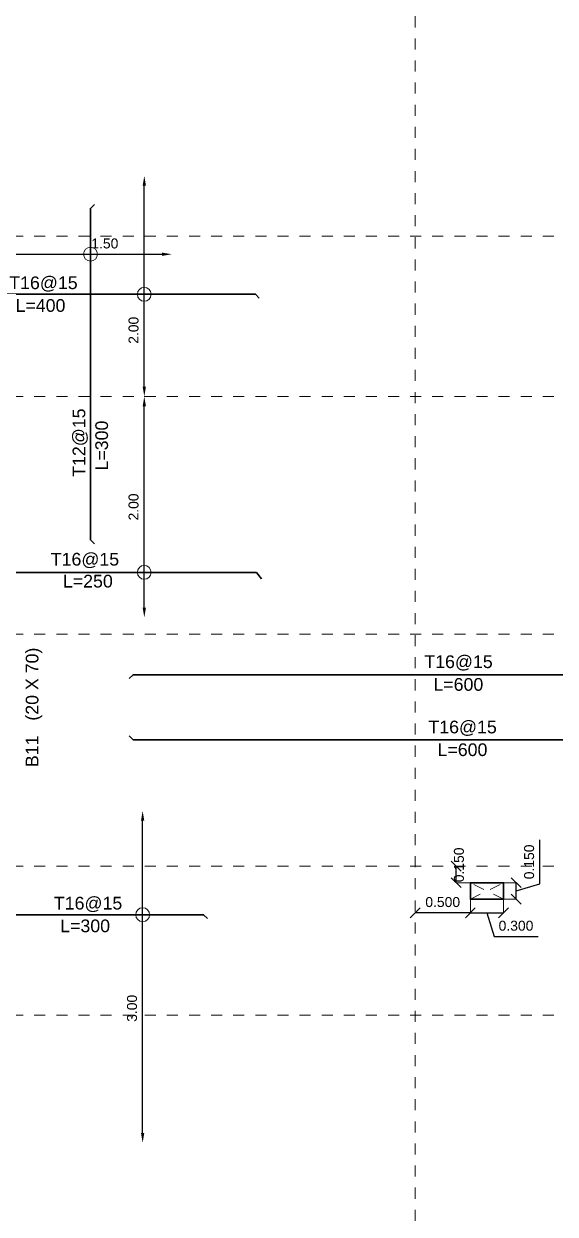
# Model space of a CAD drawing. Header units: inches. Extents: x -11.3 to 31.2, y -1.9 to 32.
# Drawn here: x 16.91 to 21.72, y 6.25 to 17.02 of the extents above; entities that cross this region are included whole.
import ezdxf

# ---------------------------------------------------------------- set-up
doc = ezdxf.new("R2010")
doc.units = ezdxf.units.IN
doc.header["$MEASUREMENT"] = 0
doc.linetypes.add('1ST FLOOR$0$DASHED2', pattern=[0.375, 0.25, -0.125])
doc.linetypes.add('AXES-ROOF$0$CENTER2', pattern=[1.125, 0.75, -0.125, 0.125, -0.125])
for name, color, linetype, lineweight in [('1ST FLOOR$0$S-ANNO-TEXT', 130, 'Continuous', 13), ('1ST FLOOR$0$S-BEAM-NAME', 2, 'Continuous', 30), ('1ST FLOOR$0$S-CONC-OPEN', 22, 'Continuous', 0), ('AXES-ROOF$0$S-AXIS-PLAN', 20, 'AXES-ROOF$0$CENTER2', 18)]:
    doc.layers.add(name, color=color, linetype=linetype, lineweight=lineweight)
doc.layers.add('Opening', color=40, linetype='Continuous')
doc.styles.add('1ST FLOOR$0$DMA-T-S', font='sanss___.ttf', dxfattribs={"height": 0.0023})
doc.styles.add('1ST FLOOR$0$DMA-TXT-DIM', font='sanss___.ttf', dxfattribs={"height": 0.0018})
doc.dimstyles.new('1ST FLOOR$0$DMA-DIM', dxfattribs={"dimtxt": 0.0018, "dimasz": 0.0018, "dimexe": 0, "dimexo": 0, "dimgap": 0.001, "dimtad": 1, "dimdec": 3, "dimlfac": -1, "dimrnd": 0.001, "dimzin": 1, "dimdsep": 46, "dimtxsty": '1ST FLOOR$0$DMA-TXT-DIM', "dimblk": '1ST FLOOR$0$_Oblique', "dimcen": 0.003, "dimclrd": 256, "dimclre": 256, "dimclrt": 2, "dimadec": 3, "dimazin": 0, "dimtfac": 1, "dimtdec": 3, "dimtofl": 0, "dimtmove": 0, "dimatfit": 3, "dimfxl": 0.05, "dimtolj": 1, "dimtzin": 0, "dimlwe": -1, "dimarcsym": 0})

# ---------------------------------------------------------------- blocks, each defined once
blk = doc.blocks.new('*D191')
at = {"layer": '1ST FLOOR$0$S-ANNO-TEXT', "lineweight": -2, "transparency": 16777216}
blk.add_line((18.001, 13.74), (18.001, 15.557), dxfattribs=at)
at = {"layer": '1ST FLOOR$0$S-ANNO-TEXT', "transparency": 16777216}
blk.add_line((18.097, 13.65), (18.001, 13.65), dxfattribs=at)
for points in [[(17.986, 15.557), (18.016, 15.557), (18.001, 15.647)], [(17.986, 13.74), (18.016, 13.74), (18.001, 13.65)]]:
    blk.add_solid(points, dxfattribs=at)
at = {"layer": 'Defpoints', "color": 0, "transparency": 16777216}
for p in [(18.001, 15.647), (18.001, 15.647), (18.097, 13.65)]:
    blk.add_point(p, dxfattribs=at)
at = {"layer": '1ST FLOOR$0$S-ANNO-TEXT', "transparency": 16777216, "insert": (17.904, 14.249), "char_height": 0.09, "attachment_point": 5, "rotation": 90, "style": '1ST FLOOR$0$DMA-TXT-DIM'}
blk.add_mtext('\\A1;2.00', dxfattribs=at)
blk = doc.blocks.new('*D205')
at = {"layer": '1ST FLOOR$0$S-ANNO-TEXT', "lineweight": -2, "transparency": 16777216}
blk.add_line((16.84, 14.937), (18.16, 14.937), dxfattribs=at)
at = {"layer": '1ST FLOOR$0$S-ANNO-TEXT', "transparency": 16777216}
for points in [[(16.84, 14.952), (16.84, 14.922), (16.75, 14.937)], [(18.16, 14.952), (18.16, 14.922), (18.25, 14.937)]]:
    blk.add_solid(points, dxfattribs=at)
at = {"layer": 'Defpoints', "color": 0, "transparency": 16777216}
for p in [(16.75, 14.937), (18.25, 14.937), (18.25, 14.937)]:
    blk.add_point(p, dxfattribs=at)
at = {"layer": '1ST FLOOR$0$S-ANNO-TEXT', "transparency": 16777216, "insert": (17.644, 15.034), "char_height": 0.09, "attachment_point": 5, "style": '1ST FLOOR$0$DMA-TXT-DIM'}
blk.add_mtext('\\A1;1.50', dxfattribs=at)
blk = doc.blocks.new('*D208')
at = {"layer": '1ST FLOOR$0$S-ANNO-TEXT', "lineweight": -2, "transparency": 16777216}
blk.add_line((18.001, 11.74), (18.001, 13.56), dxfattribs=at)
at = {"layer": '1ST FLOOR$0$S-ANNO-TEXT', "transparency": 16777216}
for points in [[(17.986, 13.56), (18.016, 13.56), (18.001, 13.65)], [(17.986, 11.74), (18.016, 11.74), (18.001, 11.65)]]:
    blk.add_solid(points, dxfattribs=at)
at = {"layer": 'Defpoints', "color": 0, "transparency": 16777216}
for p in [(18.001, 13.65), (18.001, 13.65), (18.001, 11.65)]:
    blk.add_point(p, dxfattribs=at)
at = {"layer": '1ST FLOOR$0$S-ANNO-TEXT', "transparency": 16777216, "insert": (17.904, 12.65), "char_height": 0.09, "attachment_point": 5, "rotation": 90, "style": '1ST FLOOR$0$DMA-TXT-DIM'}
blk.add_mtext('\\A1;2.00', dxfattribs=at)
blk = doc.blocks.new('*D209')
at = {"layer": '1ST FLOOR$0$S-ANNO-TEXT', "lineweight": -2, "transparency": 16777216}
blk.add_line((17.986, 6.986), (17.986, 9.81), dxfattribs=at)
at = {"layer": '1ST FLOOR$0$S-ANNO-TEXT', "transparency": 16777216}
for points in [[(17.971, 9.81), (18.001, 9.81), (17.986, 9.9)], [(17.971, 6.986), (18.001, 6.986), (17.986, 6.896)]]:
    blk.add_solid(points, dxfattribs=at)
at = {"layer": 'Defpoints', "color": 0, "transparency": 16777216}
for p in [(17.986, 9.9), (17.986, 9.9), (17.986, 6.896)]:
    blk.add_point(p, dxfattribs=at)
at = {"layer": '1ST FLOOR$0$S-ANNO-TEXT', "transparency": 16777216, "insert": (17.89, 8.113), "char_height": 0.09, "attachment_point": 5, "rotation": 90, "style": '1ST FLOOR$0$DMA-TXT-DIM'}
blk.add_mtext('\\A1;3.00', dxfattribs=at)
blk = doc.blocks.new('1ST FLOOR$0$_Oblique')
at = {"color": 0, "linetype": 'ByBlock', "lineweight": -2}
blk.add_line((0.5, 0.5), (-0.5, -0.5), dxfattribs=at)
blk = doc.blocks.new('*D118')
at = {"layer": '1ST FLOOR$0$S-ANNO-TEXT', "lineweight": -2, "transparency": 16777216}
blk.add_line((20.822, 9.25), (20.822, 9.4), dxfattribs=at)
at = {"layer": '1ST FLOOR$0$S-ANNO-TEXT', "transparency": 16777216}
blk.add_line((20.95, 9.25), (20.822, 9.25), dxfattribs=at)
at = {"layer": 'Defpoints', "color": 0, "transparency": 16777216}
for p in [(20.822, 9.4), (20.822, 9.4), (20.95, 9.25)]:
    blk.add_point(p, dxfattribs=at)
at = {"layer": '1ST FLOOR$0$S-ANNO-TEXT', "lineweight": -2, "transparency": 16777216, "xscale": 0.09, "yscale": 0.09, "zscale": 0.09}
for p, rotation in [((20.822, 9.4), 90), ((20.822, 9.25), 270)]:
    blk.add_blockref('1ST FLOOR$0$_Oblique', p, dxfattribs=dict(at, rotation=rotation))
at = {"layer": '1ST FLOOR$0$S-ANNO-TEXT', "transparency": 16777216, "insert": (20.847, 9.411), "char_height": 0.09, "attachment_point": 5, "rotation": 90, "style": '1ST FLOOR$0$DMA-TXT-DIM'}
blk.add_mtext('\\A1;0.150', dxfattribs=at)
blk = doc.blocks.new('*D119')
at = {"layer": '1ST FLOOR$0$S-ANNO-TEXT', "transparency": 16777216}
blk.add_line((20.95, 9.1), (20.95, 8.978), dxfattribs=at)
at = {"layer": '1ST FLOOR$0$S-ANNO-TEXT', "lineweight": -2, "transparency": 16777216}
blk.add_line((20.95, 8.978), (20.45, 8.978), dxfattribs=at)
at = {"layer": 'Defpoints', "color": 0, "transparency": 16777216}
for p in [(20.95, 9.1), (20.45, 8.978), (20.45, 8.978)]:
    blk.add_point(p, dxfattribs=at)
at = {"layer": '1ST FLOOR$0$S-ANNO-TEXT', "lineweight": -2, "transparency": 16777216, "xscale": 0.09, "yscale": 0.09, "zscale": 0.09, "rotation": 180}
blk.add_blockref('1ST FLOOR$0$_Oblique', (20.45, 8.978), dxfattribs=at)
at = {"layer": '1ST FLOOR$0$S-ANNO-TEXT', "lineweight": -2, "transparency": 16777216, "xscale": 0.09, "yscale": 0.09, "zscale": 0.09}
blk.add_blockref('1ST FLOOR$0$_Oblique', (20.95, 8.978), dxfattribs=at)
at = {"layer": '1ST FLOOR$0$S-ANNO-TEXT', "transparency": 16777216, "insert": (20.7, 9.074), "char_height": 0.09, "attachment_point": 5, "style": '1ST FLOOR$0$DMA-TXT-DIM'}
blk.add_mtext('\\A1;0.500', dxfattribs=at)
blk = doc.blocks.new('*D120')
at = {"layer": '1ST FLOOR$0$S-ANNO-TEXT', "transparency": 16777216}
for p, q in [((20.95, 9.1), (20.95, 8.978)), ((21.25, 9.1), (21.25, 8.978))]:
    blk.add_line(p, q, dxfattribs=at)
at = {"layer": '1ST FLOOR$0$S-ANNO-TEXT', "lineweight": -2, "transparency": 16777216}
for p, q in [((20.95, 8.978), (21.25, 8.978)), ((21.1, 8.978), (21.164, 8.764)), ((21.164, 8.764), (21.562, 8.764))]:
    blk.add_line(p, q, dxfattribs=at)
at = {"layer": 'Defpoints', "color": 0, "transparency": 16777216}
for p in [(20.95, 9.1), (21.25, 9.1), (21.25, 8.978)]:
    blk.add_point(p, dxfattribs=at)
at = {"layer": '1ST FLOOR$0$S-ANNO-TEXT', "lineweight": -2, "transparency": 16777216, "xscale": 0.09, "yscale": 0.09, "zscale": 0.09, "rotation": 180}
blk.add_blockref('1ST FLOOR$0$_Oblique', (20.95, 8.978), dxfattribs=at)
at = {"layer": '1ST FLOOR$0$S-ANNO-TEXT', "lineweight": -2, "transparency": 16777216, "xscale": 0.09, "yscale": 0.09, "zscale": 0.09}
blk.add_blockref('1ST FLOOR$0$_Oblique', (21.25, 8.978), dxfattribs=at)
at = {"layer": '1ST FLOOR$0$S-ANNO-TEXT', "transparency": 16777216, "insert": (21.363, 8.86), "char_height": 0.09, "attachment_point": 5, "style": '1ST FLOOR$0$DMA-TXT-DIM'}
blk.add_mtext('\\A1;0.300', dxfattribs=at)
blk = doc.blocks.new('*D121')
at = {"layer": '1ST FLOOR$0$S-ANNO-TEXT', "lineweight": -2, "transparency": 16777216}
for p, q in [((21.578, 9.239), (21.578, 9.637)), ((21.364, 9.1), (21.364, 9.25)), ((21.364, 9.175), (21.578, 9.239))]:
    blk.add_line(p, q, dxfattribs=at)
at = {"layer": '1ST FLOOR$0$S-ANNO-TEXT', "transparency": 16777216}
for p, q in [((21.25, 9.25), (21.364, 9.25)), ((21.25, 9.1), (21.364, 9.1))]:
    blk.add_line(p, q, dxfattribs=at)
at = {"layer": 'Defpoints', "color": 0, "transparency": 16777216}
for p in [(21.25, 9.25), (21.364, 9.25), (21.25, 9.1)]:
    blk.add_point(p, dxfattribs=at)
at = {"layer": '1ST FLOOR$0$S-ANNO-TEXT', "lineweight": -2, "transparency": 16777216, "xscale": 0.09, "yscale": 0.09, "zscale": 0.09}
for p, rotation in [((21.364, 9.25), 90), ((21.364, 9.1), 270)]:
    blk.add_blockref('1ST FLOOR$0$_Oblique', p, dxfattribs=dict(at, rotation=rotation))
at = {"layer": '1ST FLOOR$0$S-ANNO-TEXT', "transparency": 16777216, "insert": (21.482, 9.438), "char_height": 0.09, "attachment_point": 5, "rotation": 90, "style": '1ST FLOOR$0$DMA-TXT-DIM'}
blk.add_mtext('\\A1;0.150', dxfattribs=at)

msp = doc.modelspace()

# ---------------------------------------------------------------- linework, layer by layer
at = {"layer": '1ST FLOOR$0$S-ANNO-TEXT'}
for centre in [(17.5142, 14.9373), (18.0008, 14.5744), (18.0008, 12.0582), (17.9861, 8.9603)]:
    msp.add_circle(centre, 0.0625, dxfattribs=at)
at = {"layer": '1ST FLOOR$0$S-BEAM-NAME', "ltscale": 0.01}
for points in [[(17.5495, 15.3866), (17.5142, 15.3513), (17.5142, 12.3513), (17.5495, 12.3159)], [(19.0413, 14.539), (19.0059, 14.5744), (15.0059, 14.5744), (14.9706, 14.539)], [(16.7009, 11.9467), (16.7009, 12.0582), (19.0144, 12.0582), (19.0623, 12.0005)], [(23.9354, 11.0967), (23.9, 11.1321), (17.9, 11.1321), (17.8646, 11.0967)], [(18.5728, 8.9249), (18.5375, 8.9603), (15.5375, 8.9603), (15.5021, 8.9249)]]:
    msp.add_lwpolyline(points, dxfattribs=at)
at = {"layer": '1ST FLOOR$0$S-BEAM-NAME', "linetype": 'Continuous'}
msp.add_lwpolyline([(23.9354, 10.579), (23.9, 10.5436), (17.9, 10.5436), (17.8646, 10.579)], dxfattribs=at)
at = {"layer": '1ST FLOOR$0$S-BEAM-NAME'}
msp.add_lwpolyline([(21.25, 9.1), (20.95, 9.1), (20.95, 9.25), (21.25, 9.25)], close=True, dxfattribs=at)
at = {"layer": '1ST FLOOR$0$S-CONC-OPEN', "linetype": '1ST FLOOR$0$DASHED2', "ltscale": 0.01}
for p, q in [((20.95, 9.1), (21.25, 9.25)), ((21.25, 9.1), (20.95, 9.25))]:
    msp.add_line(p, q, dxfattribs=at)
at = {"layer": 'AXES-ROOF$0$S-AXIS-PLAN', "ltscale": 0.01}
for p, q in [((20.45, 31.4902), (20.45, -1.3613)), ((-2.1947, 15.1), (30.7233, 15.1)), ((-2.1947, 13.65), (30.7233, 13.65)), ((-2.1947, 11.5001), (30.7233, 11.5001)), ((-2.1947, 9.4), (30.7233, 9.4)), ((-2.1947, 8.05), (30.7233, 8.05))]:
    msp.add_line(p, q, dxfattribs=at)
at = {"layer": 'Opening'}
msp.add_lwpolyline([(21.25, 9.1), (20.95, 9.1), (20.95, 9.25), (21.25, 9.25)], close=True, dxfattribs=at)

# ---------------------------------------------------------------- texts
at = {"layer": '1ST FLOOR$0$S-ANNO-TEXT', "style": '1ST FLOOR$0$DMA-T-S'}
for s, p in [('T16@15', (16.7793, 14.6213)), ('L=400', (16.8363, 14.4158)), ('T16@15', (17.1548, 12.1195)), ('L=250', (17.2647, 11.9212)), ('T16@15', (20.5336, 11.1922)), ('L=600', (20.616, 10.9867)), ('T16@15', (20.5707, 10.6013)), ('L=600', (20.6532, 10.3959)), ('T16@15', (17.183, 9.0072)), ('L=300', (17.2399, 8.8017))]:
    msp.add_text(s, height=0.115, dxfattribs=at).set_placement(p)
for s, p in [('T12@15', (17.4673, 12.9229)), ('L=300', (17.6727, 12.9799))]:
    msp.add_text(s, height=0.115, rotation=90, dxfattribs=at).set_placement(p)
at = {"layer": '1ST FLOOR$0$S-BEAM-NAME', "style": '1ST FLOOR$0$DMA-T-S'}
msp.add_text('B11   (20 X 70)', height=0.115, rotation=90, dxfattribs=at).set_placement((17.0432, 10.2966))

# ---------------------------------------------------------------- dimensions: what is measured, and where the dimension line sits
at = {"layer": '1ST FLOOR$0$S-ANNO-TEXT'}
for base, p1, p2, picture, middle in [((18.0008, 15.6474), (18.0971, 13.65), (18.0008, 15.6474), '*D191', (18.0008, 14.2487)), ((18.0008, 13.65), (18.0008, 11.65), (18.0008, 13.65), '*D208', (18.0008, 12.65)), ((17.9861, 9.9), (17.9861, 6.8956), (17.9861, 9.9), '*D209', (17.9861, 8.1128))]:
    dim = msp.add_linear_dim(base=base, p1=p1, p2=p2, angle=90, dimstyle='1ST FLOOR$0$DMA-DIM', override={"dimscale": 0, "dimdec": 2, "dimsah": 1, "dimclrt": 256, "dimtix": 0, "dimtofl": 0, "dimtmove": 0, "dimatfit": 3}, dxfattribs=at)
    dim.commit()
    dim.dimension.update_dxf_attribs({"geometry": picture, "text_midpoint": middle, "dimtype": 128})
dim = msp.add_linear_dim(base=(18.25, 14.9373), p1=(16.75, 14.9373), p2=(18.25, 14.9373), dimstyle='1ST FLOOR$0$DMA-DIM', override={"dimscale": 0, "dimdec": 2, "dimsah": 1, "dimclrt": 256, "dimtix": 0, "dimtofl": 0, "dimtmove": 0, "dimatfit": 3}, dxfattribs=at)
dim.commit()
dim.dimension.update_dxf_attribs({"geometry": '*D205', "text_midpoint": (17.6444, 14.9373), "dimtype": 128})
for base, p1, p2, picture, middle in [((21.3639, 9.25), (21.25, 9.1), (21.25, 9.25), '*D121', (21.4816, 9.2892)), ((20.822, 9.4), (20.95, 9.25), (20.822, 9.4), '*D118', (20.847, 9.4114))]:
    dim = msp.add_linear_dim(base=base, p1=p1, p2=p2, angle=90, dimstyle='1ST FLOOR$0$DMA-DIM', override={"dimscale": 0, "dimclrt": 256, "dimtix": 0, "dimtofl": 1, "dimtmove": 1, "dimatfit": 3}, dxfattribs=at)
    dim.commit()
    dim.dimension.update_dxf_attribs({"geometry": picture, "text_midpoint": middle})
for base, p2, picture, middle in [((20.45, 8.9781), (20.45, 8.9781), '*D119', (20.7, 9.0745)), ((21.25, 8.9781), (21.25, 9.1), '*D120', (21.2143, 8.8603))]:
    dim = msp.add_linear_dim(base=base, p1=(20.95, 9.1), p2=p2, dimstyle='1ST FLOOR$0$DMA-DIM', override={"dimscale": 0, "dimclrt": 256, "dimtix": 0, "dimtofl": 1, "dimtmove": 1, "dimatfit": 3}, dxfattribs=at)
    dim.commit()
    dim.dimension.update_dxf_attribs({"geometry": picture, "text_midpoint": middle})

doc.saveas('drawing.dxf')
